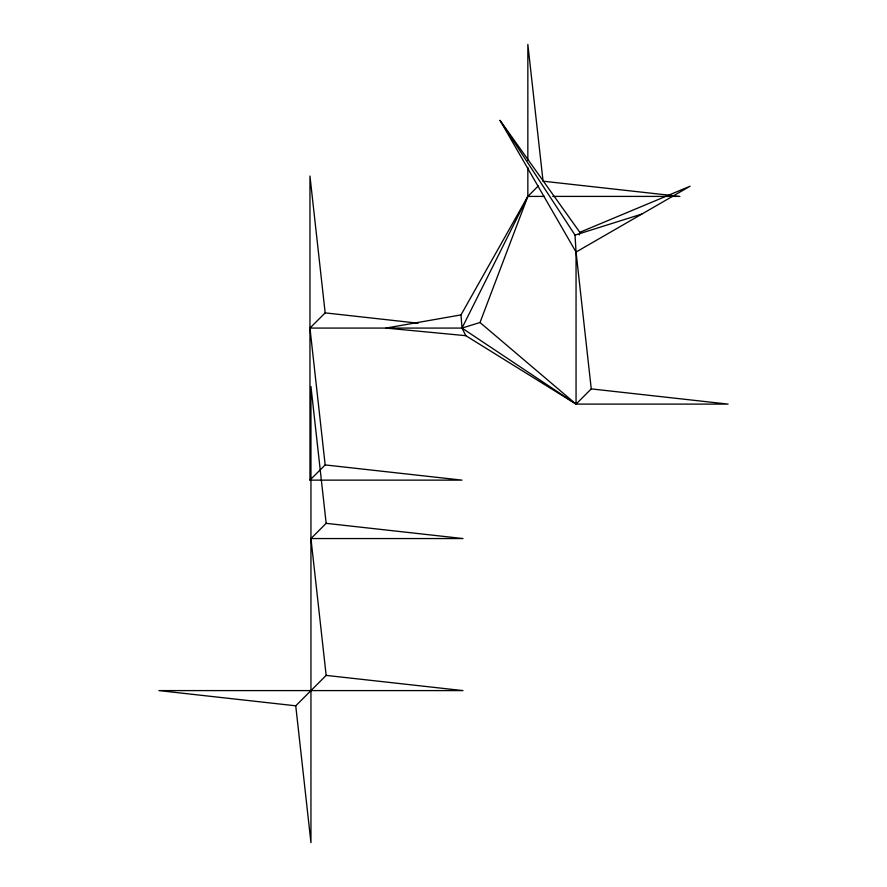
<?xml version="1.0" encoding="UTF-8"?>
<svg xmlns="http://www.w3.org/2000/svg" width="887" height="887" viewBox="0 0 887 887"><rect width="100%" height="100%" fill="white"/><g stroke="black" fill="none" stroke-linecap="round" stroke-linejoin="round"><path stroke-width="1.33" d="M579.344 234.933L579.843 232.305L500.024 120.377L576.051 252.052L591.252 388.894L576.051 404.106L465.808 335.685L385.978 328.079L460.985 314.907L527.843 196.404L538.298 185.948M325.163 464.921L462.005 480.133L309.962 480.133L325.163 464.921L309.962 328.079L462.005 328.079L480 322.513L527.843 196.404L527.843 167.377M309.962 328.079L325.163 312.878L309.962 176.025L309.962 480.133M310.949 538.553L326.161 523.341L463.003 538.553L310.949 538.553L326.161 675.395L295.748 705.808L158.906 690.596L463.003 690.596L326.161 675.395M591.252 388.894L728.094 404.106L576.051 404.106L576.051 252.052L690.086 186.215L579.843 232.305M500.024 120.377L575.031 235.088L641.889 214.044M544.441 196.404L527.843 196.404L462.005 328.079L465.808 335.685M552.734 196.404L679.897 196.404L543.055 181.192L527.843 44.35L527.843 160.458M325.163 312.878L418.22 323.212M480 322.513L576.051 404.106L462.005 328.079L460.985 314.907M326.161 523.341L310.949 386.499L310.949 842.65L295.748 705.808M575.031 235.088L576.051 252.052"/></g></svg>
